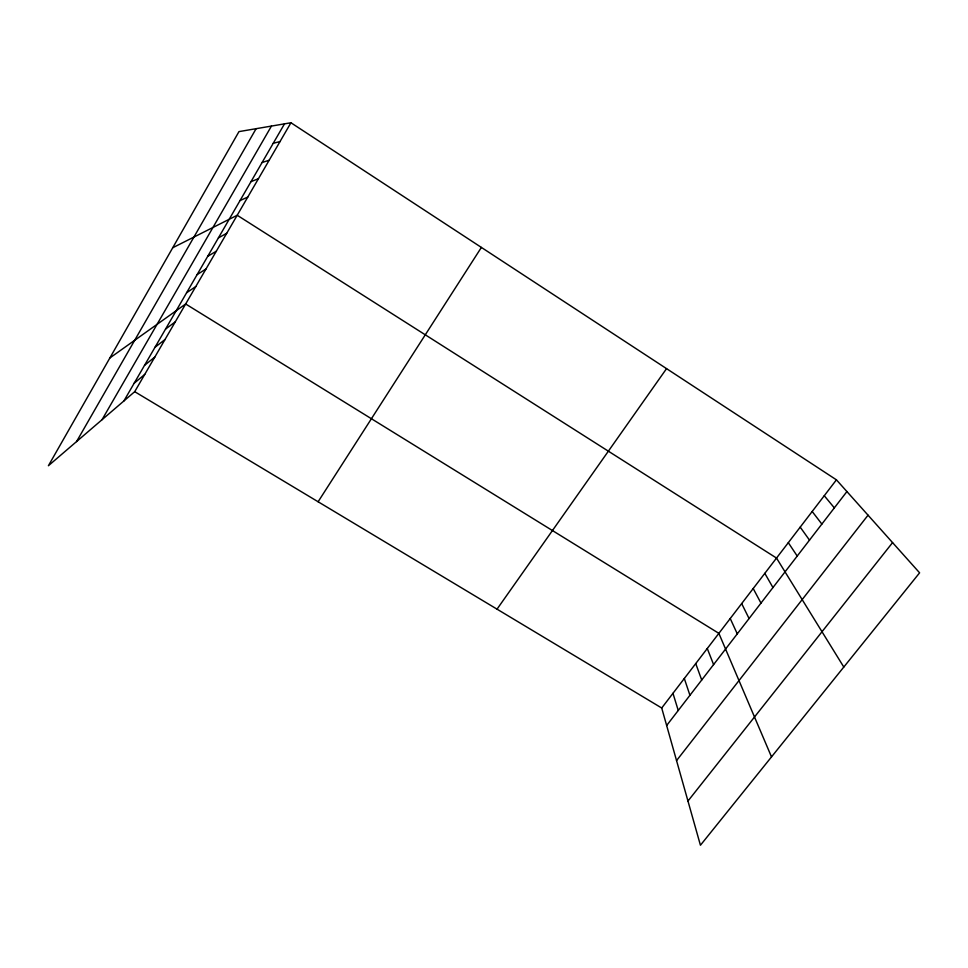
<?xml version="1.0" encoding="UTF-8"?>
<svg xmlns="http://www.w3.org/2000/svg" width="968" height="968" viewBox="0 0 968 968"><rect width="100%" height="100%" fill="white"/><g stroke="black" fill="none" stroke-linecap="round" stroke-linejoin="round"><path stroke-width="1.45" d="M76.557 441.589L256.109 128.696M102.015 419.737L271.451 126.07M123.88 400.982L284.507 123.843M134.709 391.677L290.945 122.754L836.425 479.838L919.6 572.826L700.433 845.245L661.713 708.007L134.709 391.677L48.4 465.741L238.963 131.612L290.945 122.754M318.109 501.763L481.386 247.421M497.032 609.162L666.553 368.626M661.713 708.007L836.425 479.838M666.649 725.516L846.915 491.562M676.547 760.606L868.042 515.182M687.958 801.044L892.569 542.612M134.165 383.243L144.74 374.434M144.535 365.347L154.844 357.035M154.989 347.294L165.032 339.502M165.54 329.096L175.305 321.824M109.88 357.954L185.662 303.988L718.873 633.35L771.508 756.903M186.606 292.76L195.802 286.528M197.121 274.622L206.027 268.935M207.709 256.339L216.336 251.196M218.405 237.898L226.718 233.3M172.727 247.748L237.208 215.259L776.517 558.064L843.806 667.049M240.052 200.545L247.772 197.073M251.027 181.621L258.432 178.717M262.086 162.527L269.177 160.228M273.254 143.276L280.018 141.57M824.264 495.725L834.343 507.885M812.188 511.491L821.868 524.075M800.209 527.136L809.502 540.132M788.315 542.661L797.221 556.068M764.817 573.359L772.96 587.552M753.201 588.52L760.969 603.112M741.67 603.584L749.075 618.54M730.235 618.528L737.277 633.859M707.269 648.512L713.597 664.592M695.738 663.564L701.715 680.008M684.315 678.483L689.942 695.302M672.966 693.306L678.253 710.476"/></g></svg>
